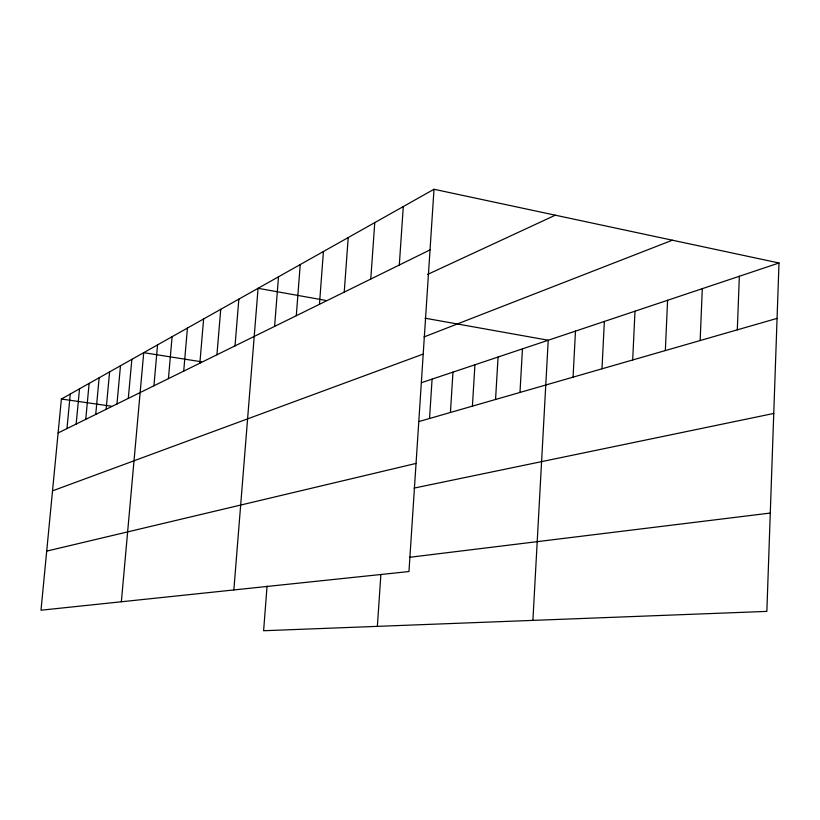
<?xml version="1.0" encoding="UTF-8"?>
<svg xmlns="http://www.w3.org/2000/svg" width="820" height="820" viewBox="0 0 820 820"><rect width="100%" height="100%" fill="white"/><g stroke="black" fill="none" stroke-linecap="round" stroke-linejoin="round"><path stroke-width="1.23" d="M434.005 189.266L408.965 571.55L41 610.213L61.387 399.022L434.005 189.266L779 262.994L766.854 611.392L263.609 630.734L267.064 586.126M737.303 329.845L739.353 276.258M700.147 340.546L702.299 288.671M665.348 350.57L667.582 300.284M632.691 359.97L634.998 311.19M601.993 368.815L604.35 321.45M573.067 377.149L575.476 331.116M532.897 620.381L548.221 340.238L425.047 318.191M519.982 392.442L522.463 348.869M495.557 399.473L498.068 357.028M472.412 406.146L474.934 364.777M450.436 412.47L452.968 372.126M429.547 418.487L432.089 379.117M399.299 265.024L403.286 206.568M377.364 626.357L380.88 574.564M370.773 279.056L374.76 222.62M344.236 292.125L348.203 237.574M319.462 304.312L323.418 251.525M296.297 315.71L300.222 264.573M274.597 326.401L278.492 276.811M233.854 589.949L258.075 288.302L325.796 300.428M235.022 345.876L238.856 299.126M199.865 363.178L203.616 318.959M216.941 354.773L220.734 309.324M183.721 371.122L187.431 328.072M168.428 378.645L172.097 336.702M121.36 601.767L143.725 352.672L201.392 361.784M153.924 385.789L157.553 344.892M128.299 398.397L131.846 359.365M106.129 409.313L109.593 371.89M116.973 403.973L120.478 365.761M85.751 419.338L89.134 383.401M95.725 414.428L99.148 377.764M66.963 428.583L70.274 394.02M76.168 424.053L79.519 388.813M58.117 432.939L430.029 249.895M427.579 274.433L555.304 215.188M423.981 336.958L672.359 240.209M52.521 490.852L423.212 354.076M421.562 382.643L779 262.994M419.02 421.521L777.073 318.385M46.709 551.112L416.047 463.413M414.008 488.115L773.752 413.454M409.477 557.323L770.277 513.064M61.387 399.022L111.346 406.197"/></g></svg>
